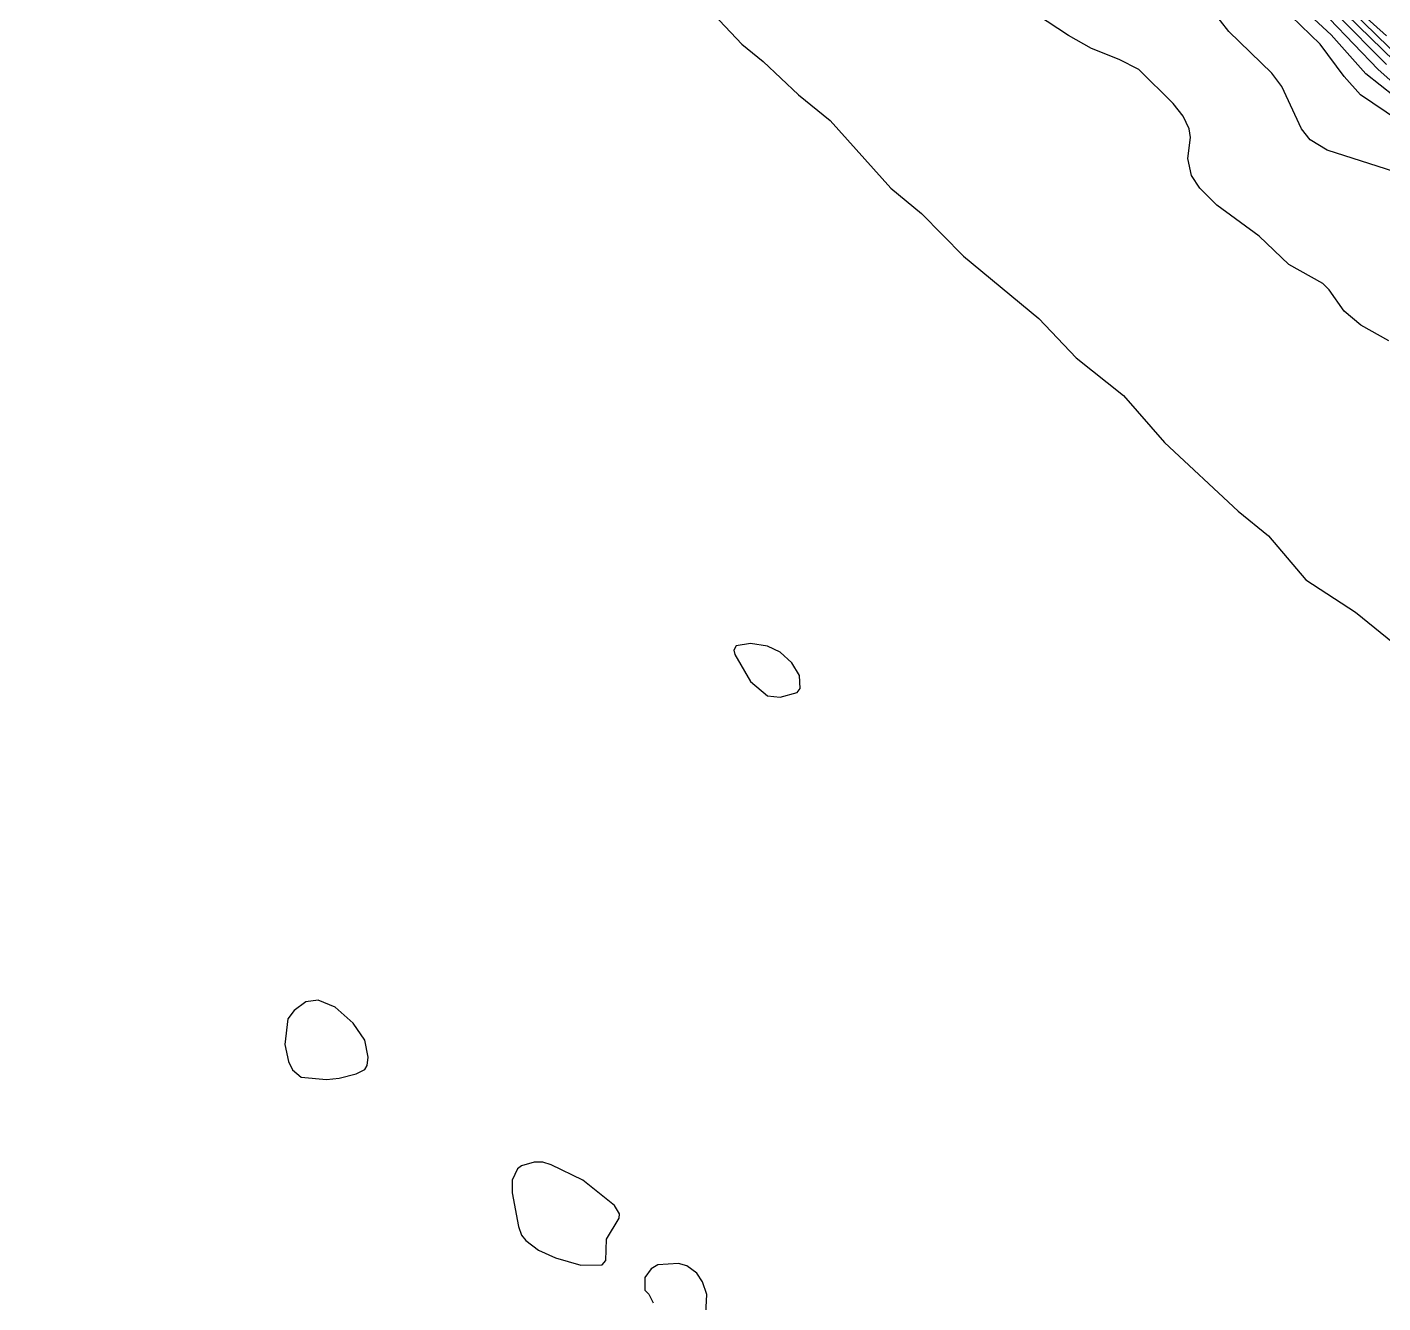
# Model space of a CAD drawing. Extents: x 474277 to 475042, y 254928 to 255625.
# Drawn here: x 474694.77 to 474719.29, y 255419.17 to 255442.25 of the extents above; entities that cross this region are included whole.
import ezdxf

# ---------------------------------------------------------------- set-up
doc = ezdxf.new("R2010")
doc.units = 0
doc.header["$MEASUREMENT"] = 0
doc.layers.add('BaseMapV2_DTM_export_MonNov09090547073261 — entities', color=1, linetype='CONTINUOUS')

msp = doc.modelspace()

# ---------------------------------------------------------------- linework, layer by layer
at = {"layer": 'BaseMapV2_DTM_export_MonNov09090547073261 — entities', "color": 15, "linetype": 'Continuous', "true_color": 0xb7484b}
for points in [[(474721.706, 255439.642, 87), (474718.717, 255442.556, 87), (474717.87, 255443.323, 87), (474717.288, 255443.905, 87), (474715.729, 255445.316, 87), (474714.899, 255446.16, 87), (474713.301, 255447.609, 87), (474712.074, 255448.802, 87), (474710.526, 255450.377, 87), (474709.621, 255451.179, 87), (474708.559, 255452.217, 87), (474707.934, 255452.761, 87), (474706.707, 255454.023, 87), (474706.4, 255454.283, 87), (474705.66, 255454.824, 87), (474704.949, 255455.668, 87), (474704.298, 255456.204, 87), (474703.793, 255456.671, 87), (474700.532, 255459.885, 87), (474700.004, 255460.345, 87), (474697.941, 255462.339, 87), (474695.715, 255464.409, 87), (474694.976, 255465.142, 87), (474691.985, 255467.97, 87)], [(474720.374, 255440.793, 86.75), (474718.639, 255442.479, 86.75), (474715.678, 255445.224, 86.75), (474714.835, 255446.083, 86.75), (474713.882, 255446.927, 86.75), (474712.764, 255447.987, 86.75), (474710.464, 255450.307, 86.75), (474709.768, 255450.914, 86.75), (474708.485, 255452.141, 86.75), (474707.866, 255452.677, 86.75), (474706.599, 255453.981, 86.75), (474705.582, 255454.748, 86.75), (474704.881, 255455.591, 86.75), (474703.947, 255456.384, 86.75), (474701.493, 255458.774, 86.75), (474700.707, 255459.578, 86.75), (474699.866, 255460.345, 86.75), (474696.921, 255463.182, 86.75), (474695.503, 255464.485, 86.75), (474691.909, 255467.904, 86.75)], [(474719.359, 255441.573, 86.5), (474718.461, 255442.479, 86.5), (474717.514, 255443.323, 86.5), (474716.676, 255444.166, 86.5), (474715.601, 255445.153, 86.5), (474714.911, 255445.864, 86.5), (474713.801, 255446.85, 86.5), (474712.688, 255447.919, 86.5), (474710.327, 255450.3, 86.5), (474707.793, 255452.601, 86.5), (474706.477, 255453.947, 86.5), (474705.502, 255454.671, 86.5), (474704.811, 255455.514, 86.5), (474703.901, 255456.281, 86.5), (474702.041, 255458.121, 86.5), (474701.451, 255458.658, 86.5), (474700.639, 255459.501, 86.5), (474698.581, 255461.418, 86.5), (474696.781, 255463.182, 86.5), (474693.749, 255465.993, 86.5)], [(474719.359, 255442.092, 87.25), (474718.427, 255442.939, 87.25), (474717.288, 255444.051, 87.25), (474715.799, 255445.393, 87.25), (474714.953, 255446.237, 87.25), (474713.378, 255447.667, 87.25), (474710.572, 255450.454, 87.25), (474709.636, 255451.297, 87.25), (474708.72, 255452.217, 87.25), (474708.264, 255452.601, 87.25), (474707.704, 255453.14, 87.25), (474706.784, 255454.092, 87.25), (474705.71, 255454.927, 87.25), (474705.02, 255455.745, 87.25), (474704.369, 255456.281, 87.25), (474703.793, 255456.807, 87.25), (474703.117, 255457.508, 87.25), (474701.438, 255459.118, 87.25), (474700.92, 255459.655, 87.25), (474700.146, 255460.345, 87.25), (474698.002, 255462.415, 87.25), (474696.493, 255463.795, 87.25), (474694.209, 255466.005, 87.25)], [(474719.763, 255440.793, 86), (474718.985, 255441.406, 86), (474718.362, 255442.112, 86), (474716.89, 255443.476, 86)], [(474719.575, 255440.562, 85.75), (474718.891, 255441.023, 85.75), (474718.592, 255441.357, 85.75), (474718.163, 255441.943, 85.75), (474717.288, 255442.792, 85.75)], [(474707.191, 255442.479, 85.25), (474707.702, 255441.943, 85.25), (474708.087, 255441.627, 85.25), (474708.724, 255441.023, 85.25), (474709.296, 255440.562, 85.25), (474710.394, 255439.336, 85.25), (474710.948, 255438.876, 85.25), (474711.712, 255438.109, 85.25), (474713.071, 255436.981, 85.25), (474713.75, 255436.269, 85.25), (474714.605, 255435.584, 85.25), (474715.347, 255434.735, 85.25), (474716.675, 255433.496, 85.25), (474717.226, 255433.048, 85.25), (474717.902, 255432.25, 85.25), (474718.798, 255431.668, 85.25), (474719.819, 255430.84, 85.25)], [(474719.403, 255436.575, 85.25), (474718.899, 255436.857, 85.25), (474718.595, 255437.112, 85.25), (474718.324, 255437.495, 85.25), (474718.208, 255437.614, 85.25), (474717.595, 255437.959, 85.25), (474717.058, 255438.467, 85.25), (474716.292, 255439.032, 85.25), (474715.986, 255439.336, 85.25), (474715.835, 255439.566, 85.25), (474715.77, 255439.872, 85.25), (474715.818, 255440.256, 85.25), (474715.794, 255440.409, 85.25), (474715.683, 255440.639, 85.25), (474715.504, 255440.869, 85.25), (474714.878, 255441.483, 85.25), (474714.528, 255441.667, 85.25), (474714.026, 255441.866, 85.25), (474713.608, 255442.101, 85.25), (474713.032, 255442.479, 85.25)], [(474719.512, 255439.631, 85.5), (474718.288, 255440.026, 85.5), (474717.978, 255440.21, 85.5), (474717.825, 255440.41, 85.5), (474717.466, 255441.176, 85.5), (474717.288, 255441.42, 85.5), (474716.506, 255442.173, 85.5), (474716.208, 255442.556, 85.5)], [(474720.164, 255440.639, 86.25), (474719.209, 255441.483, 86.25), (474718.33, 255442.403, 86.25)], [(474708.394, 255430.128, 85.25), (474708.7, 255430.211, 85.25), (474708.754, 255430.288, 85.25), (474708.746, 255430.518, 85.25), (474708.606, 255430.748, 85.25), (474708.394, 255430.941, 85.25), (474708.164, 255431.051, 85.25), (474707.857, 255431.097, 85.25), (474707.598, 255431.055, 85.25), (474707.558, 255430.978, 85.25), (474707.571, 255430.901, 85.25), (474707.857, 255430.409, 85.25), (474708.164, 255430.155, 85.25), (474708.394, 255430.128, 85.25)], [(474700.42, 255423.233, 85.25), (474700.726, 255423.312, 85.25), (474700.88, 255423.39, 85.25), (474700.921, 255423.464, 85.25), (474700.944, 255423.617, 85.25), (474700.882, 255423.924, 85.25), (474700.67, 255424.23, 85.25), (474700.343, 255424.52, 85.25), (474700.036, 255424.645, 85.25), (474699.816, 255424.614, 85.25), (474699.605, 255424.46, 85.25), (474699.49, 255424.307, 85.25), (474699.434, 255423.847, 85.25), (474699.502, 255423.54, 85.25), (474699.576, 255423.386, 85.25), (474699.73, 255423.255, 85.25), (474700.19, 255423.212, 85.25), (474700.42, 255423.233, 85.25)], [(474705.174, 255419.858, 85.25), (474705.239, 255419.937, 85.25), (474705.25, 255420.32, 85.25), (474705.483, 255420.703, 85.25), (474705.487, 255420.78, 85.25), (474705.397, 255420.933, 85.25), (474704.826, 255421.393, 85.25), (474704.253, 255421.668, 85.25), (474704.1, 255421.714, 85.25), (474703.947, 255421.713, 85.25), (474703.717, 255421.648, 85.25), (474703.64, 255421.598, 85.25), (474703.546, 255421.393, 85.25), (474703.547, 255421.163, 85.25), (474703.659, 255420.55, 85.25), (474703.718, 255420.397, 85.25), (474703.793, 255420.296, 85.25), (474704.023, 255420.122, 85.25), (474704.33, 255419.983, 85.25), (474704.79, 255419.852, 85.25), (474705.174, 255419.858, 85.25)], [(474707.043, 255418.863, 85.25), (474707.065, 255419.323, 85.25), (474706.99, 255419.553, 85.25), (474706.884, 255419.707, 85.25), (474706.707, 255419.839, 85.25), (474706.554, 255419.884, 85.25), (474706.181, 255419.86, 85.25), (474706.063, 255419.783, 85.25), (474705.945, 255419.63, 85.25), (474705.945, 255419.4, 85.25), (474706.017, 255419.328, 85.25), (474706.096, 255419.17, 85.25)]]:
    msp.add_polyline3d(points, dxfattribs=at)

doc.saveas('drawing.dxf')
